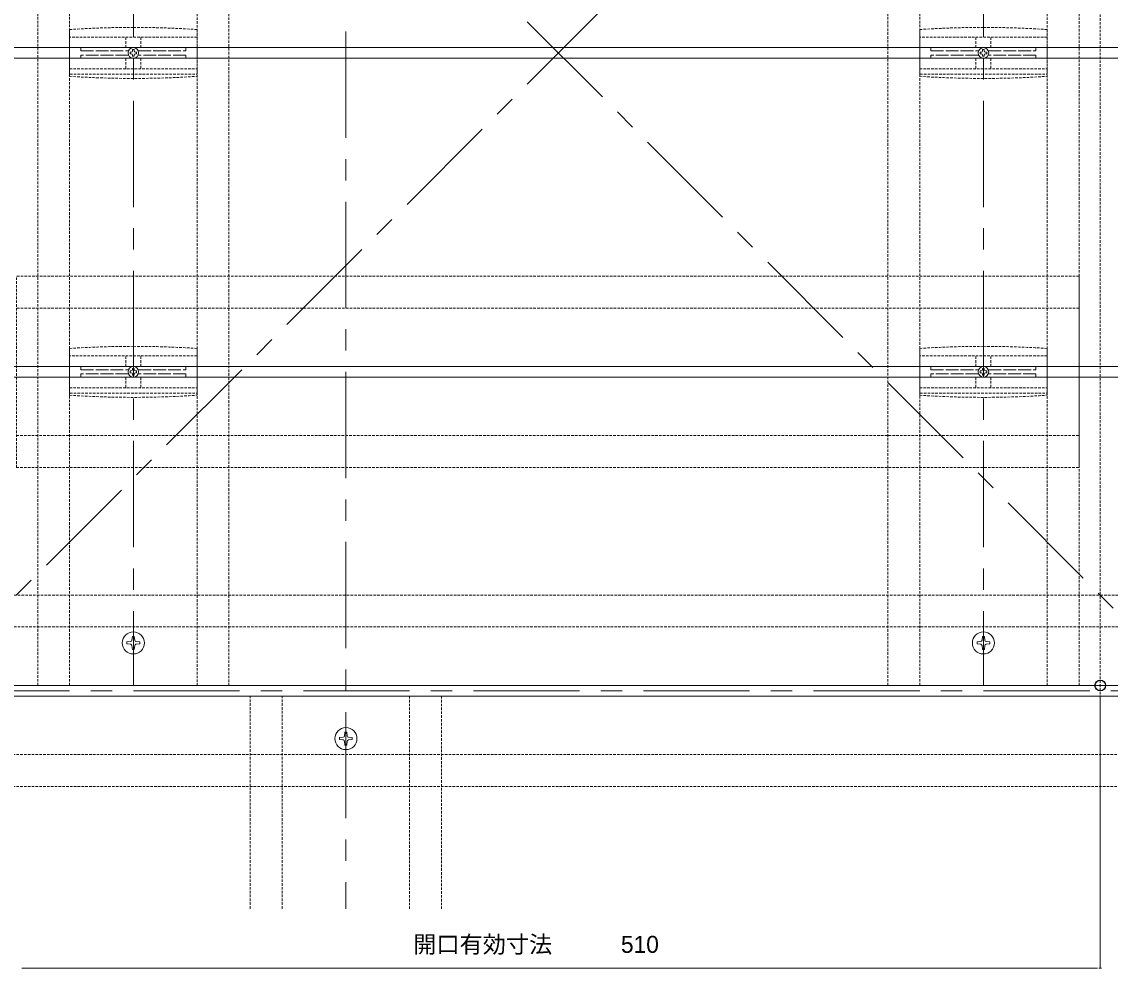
# Model space of a CAD drawing. Units: millimetres, scale not verified. Extents: x -829 to 829, y -160 to 161.
# Drawn here: x -732.5 to -630.1, y -85.3 to 3.7 of the extents above; entities that cross this region are included whole.
import ezdxf
from ezdxf.enums import TextEntityAlignment as Align

# ---------------------------------------------------------------- set-up
doc = ezdxf.new("R2010")
doc.units = ezdxf.units.MM
doc.header["$LTSCALE"] = 2
doc.header["$PDMODE"] = 32
doc.header["$PDSIZE"] = 1
for name, pattern in [('CHAIN1', [8, 5, -1, 1, -1]), ('DASHED1', [1.8, 1.2, -0.6]), ('LONG_DASHED1', [7, 6, -1])]:
    doc.linetypes.add(name, pattern=pattern)
for name, color, linetype, lineweight in [('0-0_一般', 4, 'Continuous', 9), ('0-1_根太', 4, 'Continuous', 9), ('0-2_デッキ', 4, 'Continuous', 9), ('0-4_寸法', 7, 'Continuous', 9), ('0-5_0', 7, 'Continuous', 9), ('0-9_大引', 4, 'Continuous', 9)]:
    doc.layers.add(name, color=color, linetype=linetype, lineweight=lineweight)
doc.layers.add('0-6_Defpoints', color=7, linetype='Continuous')
doc.styles.add('Osaka', font='')
doc.styles.get('Osaka').set_extended_font_data('Osaka')

# ---------------------------------------------------------------- blocks, each defined once
blk = doc.blocks.new('グループ-156-1')
at = {"layer": '0-1_根太', "linetype": 'DASHED1'}
for p, q in [((-5822.98, -622.49), (-5822.98, -422.49)), ((-5642.98, -422.49), (-5822.98, -422.49)), ((-5792.98, -622.49), (-5792.98, -422.49)), ((-5672.98, -422.49), (-5672.98, -622.49)), ((-5642.98, -422.49), (-5642.98, -622.49))]:
    blk.add_line(p, q, dxfattribs=at)
blk = doc.blocks.new('グループ-158-1')
at = {"layer": '0-1_根太', "linetype": 'DASHED1'}
blk.add_line((-5022.98, -622.49), (-5022.98, 987.51), dxfattribs=at)
blk = doc.blocks.new('グループ-159-1')
at = {"layer": '0-9_大引', "color": 7, "linetype": 'DASHED1'}
for p, q in [((-6732.98, -327.49), (-4722.98, -327.49)), ((-6732.98, -357.49), (-4722.98, -357.49)), ((-4722.98, -477.49), (-6732.98, -477.49)), ((-4722.98, -507.49), (-6732.98, -507.49))]:
    blk.add_line(p, q, dxfattribs=at)
blk = doc.blocks.new('グループ-161-1')
at = {"layer": '0-1_根太', "linetype": 'DASHED1'}
for p, q in [((-6022.98, -412.49), (-6022.98, 777.51)), ((-5992.98, -412.49), (-5992.98, 777.51)), ((-5872.98, 777.51), (-5872.98, -412.49)), ((-5842.98, 777.51), (-5842.98, -412.49)), ((-6022.98, -412.49), (-5842.98, -412.49))]:
    blk.add_line(p, q, dxfattribs=at)
blk = doc.blocks.new('グループ-162-1')
at = {"layer": '0-1_根太', "linetype": 'DASHED1'}
for p, q in [((-5222.98, -412.49), (-5222.98, 777.51)), ((-5192.98, -412.49), (-5192.98, 777.51)), ((-5072.98, 777.51), (-5072.98, -412.49)), ((-5042.98, 777.51), (-5042.98, -412.49)), ((-5222.98, -412.49), (-5042.98, -412.49))]:
    blk.add_line(p, q, dxfattribs=at)
blk = doc.blocks.new('グループ-174-1')
at = {"layer": '0-0_一般', "color": 7}
blk.add_line((-1.3, 2.44), (-0.9, 6.03), dxfattribs=at)
for points in [[(-2.44, -1.3), (-6.03, -0.9), (-6.03, 0.9), (-2.44, 1.3)], [(-0.9, 6.03), (0.9, 6.03), (1.3, 2.44)], [(2.44, 1.3), (6.03, 0.9), (6.03, -0.9), (2.44, -1.3)], [(1.3, -2.44), (0.9, -6.03), (-0.9, -6.03), (-1.3, -2.44)]]:
    blk.add_lwpolyline(points, dxfattribs=at)
blk.add_circle((0, 0), 10.4, dxfattribs=at)
for centre, start, end in [((-2.58, 2.58), 276.34019, 353.65981), ((2.58, 2.58), 186.34019, 263.65981), ((-2.58, -2.58), 6.34019, 83.65981), ((2.58, -2.58), 96.34019, 173.65981)]:
    blk.add_arc(centre, 1.28, start, end, dxfattribs=at)
blk = doc.blocks.new('Machine Screw (Metric)-10')
at = {"layer": '0-0_一般'}
blk.add_blockref('グループ-174-1', (0, 0), dxfattribs=at)
blk = doc.blocks.new('グループ-184-1')
at = {"layer": '0-0_一般', "color": 7}
blk.add_line((-1.3, 2.44), (-0.9, 6.03), dxfattribs=at)
for points in [[(-2.44, -1.3), (-6.03, -0.9), (-6.03, 0.9), (-2.44, 1.3)], [(-0.9, 6.03), (0.9, 6.03), (1.3, 2.44)], [(2.44, 1.3), (6.03, 0.9), (6.03, -0.9), (2.44, -1.3)], [(1.3, -2.44), (0.9, -6.03), (-0.9, -6.03), (-1.3, -2.44)]]:
    blk.add_lwpolyline(points, dxfattribs=at)
blk.add_circle((0, 0), 10.4, dxfattribs=at)
for centre, start, end in [((-2.58, 2.58), 276.34019, 353.65981), ((2.58, 2.58), 186.34019, 263.65981), ((-2.58, -2.58), 6.34019, 83.65981), ((2.58, -2.58), 96.34019, 173.65981)]:
    blk.add_arc(centre, 1.28, start, end, dxfattribs=at)
blk = doc.blocks.new('Machine Screw (Metric)-20')
at = {"layer": '0-0_一般'}
blk.add_blockref('グループ-184-1', (0, 0), dxfattribs=at)
blk = doc.blocks.new('グループ-185-1')
at = {"layer": '0-0_一般', "color": 7}
blk.add_line((-1.3, 2.44), (-0.9, 6.03), dxfattribs=at)
for points in [[(-2.44, -1.3), (-6.03, -0.9), (-6.03, 0.9), (-2.44, 1.3)], [(-0.9, 6.03), (0.9, 6.03), (1.3, 2.44)], [(2.44, 1.3), (6.03, 0.9), (6.03, -0.9), (2.44, -1.3)], [(1.3, -2.44), (0.9, -6.03), (-0.9, -6.03), (-1.3, -2.44)]]:
    blk.add_lwpolyline(points, dxfattribs=at)
blk.add_circle((0, 0), 10.4, dxfattribs=at)
for centre, start, end in [((-2.58, 2.58), 276.34019, 353.65981), ((2.58, 2.58), 186.34019, 263.65981), ((-2.58, -2.58), 6.34019, 83.65981), ((2.58, -2.58), 96.34019, 173.65981)]:
    blk.add_arc(centre, 1.28, start, end, dxfattribs=at)
blk = doc.blocks.new('Machine Screw (Metric)-21')
at = {"layer": '0-0_一般'}
blk.add_blockref('グループ-185-1', (0, 0), dxfattribs=at)
blk = doc.blocks.new('グループ-211-1')
at = {"layer": '0-0_一般', "color": 7}
blk.add_line((-5931.01, -116.69), (-5929.85, -116.69), dxfattribs=at)
for points in [[(-5934.94, -118.29), (-5936.1, -118.29), (-5936.1, -116.69), (-5934.94, -116.69)], [(-5933.78, -115.53), (-5933.78, -114.36), (-5932.18, -114.36), (-5932.18, -115.53)], [(-5932.18, -119.45), (-5932.18, -120.61), (-5933.78, -120.61), (-5933.78, -119.45)], [(-5929.85, -116.69), (-5929.85, -118.29), (-5931.01, -118.29)]]:
    blk.add_lwpolyline(points, dxfattribs=at)
blk.add_circle((-5932.98, -117.49), 5, dxfattribs=at)
for centre, start, end in [((-5934.94, -115.53), 270, 0), ((-5934.94, -119.45), 0, 90), ((-5931.01, -115.53), 180, 270), ((-5931.01, -119.45), 90, 180)]:
    blk.add_arc(centre, 1.16, start, end, dxfattribs=at)
blk = doc.blocks.new('グループ-212-1')
at = {"layer": '0-0_一般'}
blk.add_blockref('グループ-211-1', (0, 0), dxfattribs=at)
blk = doc.blocks.new('グループ-213-1')
at = {"layer": '0-0_一般', "color": 7, "linetype": 'DASHED1'}
for p, q in [((-5992.98, -95.49), (-5992.98, -139.49)), ((-5872.98, -95.49), (-5872.98, -139.49)), ((-5872.98, -102.51), (-5992.98, -102.51)), ((-5939.98, -112.51), (-5939.98, -102.51)), ((-5925.98, -112.51), (-5925.98, -102.51)), ((-5939.98, -122.47), (-5939.98, -132.47)), ((-5925.98, -122.47), (-5925.98, -132.47)), ((-5992.98, -132.47), (-5872.98, -132.47)), ((-5992.64, -137.49), (-5873.31, -137.49))]:
    blk.add_line(p, q, dxfattribs=at)
at = {"layer": '0-0_一般', "color": 7}
for p, q in [((-5992.98, -122.47), (-5992.98, -112.47)), ((-5872.98, -112.47), (-5872.98, -122.47))]:
    blk.add_line(p, q, dxfattribs=at)
at = {"layer": '0-0_一般', "color": 7, "linetype": 'LONG_DASHED1'}
for p, q in [((-5934.47, -112.51), (-5992.98, -112.51)), ((-5982.4, -115.49), (-5982.4, -112.51)), ((-5872.98, -112.51), (-5931.49, -112.51)), ((-5883.56, -112.51), (-5883.56, -115.49)), ((-5992.98, -122.47), (-5934.47, -122.47)), ((-5982.4, -115.49), (-5937.78, -115.49)), ((-5937.78, -119.49), (-5982.4, -119.49)), ((-5982.4, -122.47), (-5982.4, -119.49)), ((-5931.49, -122.47), (-5872.98, -122.47)), ((-5928.18, -115.49), (-5883.56, -115.49)), ((-5883.56, -119.49), (-5928.18, -119.49)), ((-5883.56, -119.49), (-5883.56, -122.47))]:
    blk.add_line(p, q, dxfattribs=at)
at = {"layer": '0-0_一般', "color": 7, "linetype": 'DASHED1'}
for centre, start, end in [((-5932.98, -994.49), 90, 93.8183), ((-5932.98, -994.49), 86.1817, 90), ((-5932.98, 759.51), 266.1817, 273.8183)]:
    blk.add_arc(centre, 901, start, end, dxfattribs=at)
at = {"layer": '0-0_一般'}
blk.add_blockref('グループ-212-1', (0, 0), dxfattribs=at)
blk = doc.blocks.new('グループ-214-1')
at = {"layer": '0-0_一般'}
blk.add_blockref('グループ-213-1', (0, 0), dxfattribs=at)
blk = doc.blocks.new('グループ-215-1')
at = {"layer": '0-0_一般', "color": 7}
blk.add_line((-5931.01, 183.31), (-5929.85, 183.31), dxfattribs=at)
for points in [[(-5933.78, 184.47), (-5933.78, 185.64), (-5932.18, 185.64), (-5932.18, 184.47)], [(-5934.94, 181.71), (-5936.1, 181.71), (-5936.1, 183.31), (-5934.94, 183.31)], [(-5932.18, 180.55), (-5932.18, 179.39), (-5933.78, 179.39), (-5933.78, 180.55)], [(-5929.85, 183.31), (-5929.85, 181.71), (-5931.01, 181.71)]]:
    blk.add_lwpolyline(points, dxfattribs=at)
blk.add_circle((-5932.98, 182.51), 5, dxfattribs=at)
for centre, start, end in [((-5934.94, 184.47), 270, 0), ((-5931.01, 184.47), 180, 270), ((-5934.94, 180.55), 0, 90), ((-5931.01, 180.55), 90, 180)]:
    blk.add_arc(centre, 1.16, start, end, dxfattribs=at)
blk = doc.blocks.new('グループ-216-1')
at = {"layer": '0-0_一般'}
blk.add_blockref('グループ-215-1', (0, 0), dxfattribs=at)
blk = doc.blocks.new('グループ-217-1')
at = {"layer": '0-0_一般', "color": 7, "linetype": 'DASHED1'}
for p, q in [((-5992.98, 204.51), (-5992.98, 160.51)), ((-5872.98, 197.49), (-5992.98, 197.49)), ((-5939.98, 187.49), (-5939.98, 197.49)), ((-5925.98, 187.49), (-5925.98, 197.49)), ((-5872.98, 204.51), (-5872.98, 160.51)), ((-5939.98, 177.53), (-5939.98, 167.53)), ((-5925.98, 177.53), (-5925.98, 167.53)), ((-5992.98, 167.53), (-5872.98, 167.53)), ((-5992.64, 162.51), (-5873.31, 162.51))]:
    blk.add_line(p, q, dxfattribs=at)
at = {"layer": '0-0_一般', "color": 7}
for p, q in [((-5992.98, 177.53), (-5992.98, 187.53)), ((-5872.98, 187.53), (-5872.98, 177.53))]:
    blk.add_line(p, q, dxfattribs=at)
at = {"layer": '0-0_一般', "color": 7, "linetype": 'LONG_DASHED1'}
for p, q in [((-5934.47, 187.49), (-5992.98, 187.49)), ((-5982.4, 184.51), (-5982.4, 187.49)), ((-5982.4, 184.51), (-5937.78, 184.51)), ((-5872.98, 187.49), (-5931.49, 187.49)), ((-5928.18, 184.51), (-5883.56, 184.51)), ((-5883.56, 187.49), (-5883.56, 184.51)), ((-5992.98, 177.53), (-5934.47, 177.53)), ((-5937.78, 180.51), (-5982.4, 180.51)), ((-5982.4, 177.53), (-5982.4, 180.51)), ((-5931.49, 177.53), (-5872.98, 177.53)), ((-5883.56, 180.51), (-5928.18, 180.51)), ((-5883.56, 180.51), (-5883.56, 177.53))]:
    blk.add_line(p, q, dxfattribs=at)
at = {"layer": '0-0_一般', "color": 7, "linetype": 'DASHED1'}
for centre, start, end in [((-5932.98, -694.49), 90, 93.8183), ((-5932.98, -694.49), 86.1817, 90), ((-5932.98, 1059.51), 266.1817, 273.8183)]:
    blk.add_arc(centre, 901, start, end, dxfattribs=at)
at = {"layer": '0-0_一般'}
blk.add_blockref('グループ-216-1', (0, 0), dxfattribs=at)
blk = doc.blocks.new('グループ-218-1')
at = {"layer": '0-0_一般'}
blk.add_blockref('グループ-217-1', (0, 0), dxfattribs=at)
blk = doc.blocks.new('グループ-223-1')
at = {"layer": '0-0_一般', "color": 7}
blk.add_line((-5131.01, -116.69), (-5129.85, -116.69), dxfattribs=at)
for points in [[(-5134.94, -118.29), (-5136.1, -118.29), (-5136.1, -116.69), (-5134.94, -116.69)], [(-5133.78, -115.53), (-5133.78, -114.36), (-5132.18, -114.36), (-5132.18, -115.53)], [(-5132.18, -119.45), (-5132.18, -120.61), (-5133.78, -120.61), (-5133.78, -119.45)], [(-5129.85, -116.69), (-5129.85, -118.29), (-5131.01, -118.29)]]:
    blk.add_lwpolyline(points, dxfattribs=at)
blk.add_circle((-5132.98, -117.49), 5, dxfattribs=at)
for centre, start, end in [((-5134.94, -115.53), 270, 0), ((-5134.94, -119.45), 0, 90), ((-5131.01, -115.53), 180, 270), ((-5131.01, -119.45), 90, 180)]:
    blk.add_arc(centre, 1.16, start, end, dxfattribs=at)
blk = doc.blocks.new('グループ-224-1')
at = {"layer": '0-0_一般'}
blk.add_blockref('グループ-223-1', (0, 0), dxfattribs=at)
blk = doc.blocks.new('グループ-225-1')
at = {"layer": '0-0_一般', "color": 7, "linetype": 'DASHED1'}
for p, q in [((-5192.98, -95.49), (-5192.98, -139.49)), ((-5072.98, -95.49), (-5072.98, -139.49)), ((-5072.98, -102.51), (-5192.98, -102.51)), ((-5139.98, -112.51), (-5139.98, -102.51)), ((-5125.98, -112.51), (-5125.98, -102.51)), ((-5139.98, -122.47), (-5139.98, -132.47)), ((-5125.98, -122.47), (-5125.98, -132.47)), ((-5192.98, -132.47), (-5072.98, -132.47)), ((-5192.64, -137.49), (-5073.31, -137.49))]:
    blk.add_line(p, q, dxfattribs=at)
at = {"layer": '0-0_一般', "color": 7}
for p, q in [((-5192.98, -122.47), (-5192.98, -112.47)), ((-5072.98, -112.47), (-5072.98, -122.47))]:
    blk.add_line(p, q, dxfattribs=at)
at = {"layer": '0-0_一般', "color": 7, "linetype": 'LONG_DASHED1'}
for p, q in [((-5134.47, -112.51), (-5192.98, -112.51)), ((-5182.4, -115.49), (-5182.4, -112.51)), ((-5072.98, -112.51), (-5131.49, -112.51)), ((-5083.56, -112.51), (-5083.56, -115.49)), ((-5192.98, -122.47), (-5134.47, -122.47)), ((-5182.4, -115.49), (-5137.78, -115.49)), ((-5137.78, -119.49), (-5182.4, -119.49)), ((-5182.4, -122.47), (-5182.4, -119.49)), ((-5131.49, -122.47), (-5072.98, -122.47)), ((-5128.18, -115.49), (-5083.56, -115.49)), ((-5083.56, -119.49), (-5128.18, -119.49)), ((-5083.56, -119.49), (-5083.56, -122.47))]:
    blk.add_line(p, q, dxfattribs=at)
at = {"layer": '0-0_一般', "color": 7, "linetype": 'DASHED1'}
for centre, start, end in [((-5132.98, -994.49), 90, 93.8183), ((-5132.98, -994.49), 86.1817, 90), ((-5132.98, 759.51), 266.1817, 273.8183)]:
    blk.add_arc(centre, 901, start, end, dxfattribs=at)
at = {"layer": '0-0_一般'}
blk.add_blockref('グループ-224-1', (0, 0), dxfattribs=at)
blk = doc.blocks.new('グループ-226-1')
at = {"layer": '0-0_一般'}
blk.add_blockref('グループ-225-1', (0, 0), dxfattribs=at)
blk = doc.blocks.new('グループ-227-1')
at = {"layer": '0-0_一般', "color": 7}
blk.add_line((-5131.01, 183.31), (-5129.85, 183.31), dxfattribs=at)
for points in [[(-5133.78, 184.47), (-5133.78, 185.64), (-5132.18, 185.64), (-5132.18, 184.47)], [(-5134.94, 181.71), (-5136.1, 181.71), (-5136.1, 183.31), (-5134.94, 183.31)], [(-5132.18, 180.55), (-5132.18, 179.39), (-5133.78, 179.39), (-5133.78, 180.55)], [(-5129.85, 183.31), (-5129.85, 181.71), (-5131.01, 181.71)]]:
    blk.add_lwpolyline(points, dxfattribs=at)
blk.add_circle((-5132.98, 182.51), 5, dxfattribs=at)
for centre, start, end in [((-5134.94, 184.47), 270, 0), ((-5131.01, 184.47), 180, 270), ((-5134.94, 180.55), 0, 90), ((-5131.01, 180.55), 90, 180)]:
    blk.add_arc(centre, 1.16, start, end, dxfattribs=at)
blk = doc.blocks.new('グループ-228-1')
at = {"layer": '0-0_一般'}
blk.add_blockref('グループ-227-1', (0, 0), dxfattribs=at)
blk = doc.blocks.new('グループ-229-1')
at = {"layer": '0-0_一般', "color": 7, "linetype": 'DASHED1'}
for p, q in [((-5192.98, 204.51), (-5192.98, 160.51)), ((-5072.98, 197.49), (-5192.98, 197.49)), ((-5139.98, 187.49), (-5139.98, 197.49)), ((-5125.98, 187.49), (-5125.98, 197.49)), ((-5072.98, 204.51), (-5072.98, 160.51)), ((-5139.98, 177.53), (-5139.98, 167.53)), ((-5125.98, 177.53), (-5125.98, 167.53)), ((-5192.98, 167.53), (-5072.98, 167.53)), ((-5192.64, 162.51), (-5073.31, 162.51))]:
    blk.add_line(p, q, dxfattribs=at)
at = {"layer": '0-0_一般', "color": 7}
for p, q in [((-5192.98, 177.53), (-5192.98, 187.53)), ((-5072.98, 187.53), (-5072.98, 177.53))]:
    blk.add_line(p, q, dxfattribs=at)
at = {"layer": '0-0_一般', "color": 7, "linetype": 'LONG_DASHED1'}
for p, q in [((-5134.47, 187.49), (-5192.98, 187.49)), ((-5182.4, 184.51), (-5182.4, 187.49)), ((-5182.4, 184.51), (-5137.78, 184.51)), ((-5072.98, 187.49), (-5131.49, 187.49)), ((-5128.18, 184.51), (-5083.56, 184.51)), ((-5083.56, 187.49), (-5083.56, 184.51)), ((-5192.98, 177.53), (-5134.47, 177.53)), ((-5137.78, 180.51), (-5182.4, 180.51)), ((-5182.4, 177.53), (-5182.4, 180.51)), ((-5131.49, 177.53), (-5072.98, 177.53)), ((-5083.56, 180.51), (-5128.18, 180.51)), ((-5083.56, 180.51), (-5083.56, 177.53))]:
    blk.add_line(p, q, dxfattribs=at)
at = {"layer": '0-0_一般', "color": 7, "linetype": 'DASHED1'}
for centre, start, end in [((-5132.98, -694.49), 90, 93.8183), ((-5132.98, -694.49), 86.1817, 90), ((-5132.98, 1059.51), 266.1817, 273.8183)]:
    blk.add_arc(centre, 901, start, end, dxfattribs=at)
at = {"layer": '0-0_一般'}
blk.add_blockref('グループ-228-1', (0, 0), dxfattribs=at)
blk = doc.blocks.new('グループ-230-1')
at = {"layer": '0-0_一般'}
blk.add_blockref('グループ-229-1', (0, 0), dxfattribs=at)
blk = doc.blocks.new('_DOT')
at = {"layer": '0-5_0'}
for p, q in [((-1, 0), (-2, 0)), ((-0.5, 0), (0.5, 0))]:
    blk.add_line(p, q, dxfattribs=at)
blk = doc.blocks.new('グループ-349-1')
at = {"layer": '0-1_根太', "linetype": 'DASHED1'}
for p, q in [((-5042.98, -27.49), (-6042.98, -27.49)), ((-6042.98, -207.49), (-6042.98, -27.49)), ((-5042.98, -27.49), (-5042.98, -207.49)), ((-5042.98, -57.49), (-6042.98, -57.49)), ((-6042.98, -177.49), (-5042.98, -177.49)), ((-6042.98, -207.49), (-5042.98, -207.49))]:
    blk.add_line(p, q, dxfattribs=at)

msp = doc.modelspace()

# ---------------------------------------------------------------- linework, layer by layer
at = {"layer": '0-0_一般', "color": 7, "linetype": 'CHAIN1'}
for p, q in [((-702.026, 82.751), (-702.026, -79.749)), ((-741.526, 60.251), (-622.526, -58.749)), ((-741.526, -58.749), (-622.526, 60.251)), ((-722.026, 60.251), (-722.026, -58.749)), ((-642.026, 60.251), (-642.026, -58.749)), ((-802.026, -59.249), (-602.026, -59.249))]:
    msp.add_line(p, q, dxfattribs=at)
at = {"layer": '0-2_デッキ', "color": 1}
msp.add_line((-602.026, -59.749), (-802.026, -59.749), dxfattribs=at)
for points in [[(-622.526, 1.251), (-622.526, 30.251), (-741.526, 30.251), (-741.526, 1.251)], [(-622.526, -28.749), (-622.526, 0.251), (-741.526, 0.251), (-741.526, -28.749)], [(-622.526, -58.749), (-622.526, -29.749), (-741.526, -29.749), (-741.526, -58.749)]]:
    msp.add_lwpolyline(points, close=True, dxfattribs=at)
at = {"layer": '0-4_寸法'}
for p, q in [((-631.026, -59.749), (-631.026, -85.349)), ((-631.526, -85.349), (-732.525, -85.349))]:
    msp.add_line(p, q, dxfattribs=at)
at = {"layer": '0-6_Defpoints'}
msp.add_point((-631.026, -58.749), dxfattribs=at)

# ---------------------------------------------------------------- block references
at = {"layer": '0-0_一般', "xscale": 0.1, "yscale": 0.1}
for name, p in [('グループ-218-1', (-128.728, -17.5)), ('グループ-230-1', (-128.728, -17.5)), ('グループ-214-1', (-128.728, -17.5)), ('グループ-226-1', (-128.728, -17.5)), ('Machine Screw (Metric)-20', (-722.026, -54.749)), ('Machine Screw (Metric)-21', (-642.026, -54.749)), ('Machine Screw (Metric)-10', (-702.026, -63.749))]:
    msp.add_blockref(name, p, dxfattribs=at)
at = {"layer": '0-1_根太', "xscale": 0.1, "yscale": 0.1}
for name in ['グループ-158-1', 'グループ-161-1', 'グループ-162-1', 'グループ-349-1', 'グループ-156-1']:
    msp.add_blockref(name, (-128.728, -17.5), dxfattribs=at)
at = {"layer": '0-4_寸法', "xscale": 0.2503723, "yscale": 0.2503723}
msp.add_blockref('_DOT', (-631.026, -85.349), dxfattribs=at)
at = {"layer": '0-9_大引', "xscale": 0.1, "yscale": 0.1}
msp.add_blockref('グループ-159-1', (-128.728, -17.5), dxfattribs=at)

# ---------------------------------------------------------------- texts
at = {"layer": '0-4_寸法', "style": 'Osaka'}
for s, p in [('開口有効寸法', (-695.684, -84.382)), (' 510', (-676.73, -84.382))]:
    msp.add_text(s, height=1.598, dxfattribs=at).set_placement(p, align=Align.BOTTOM_LEFT)

doc.saveas('drawing.dxf')
